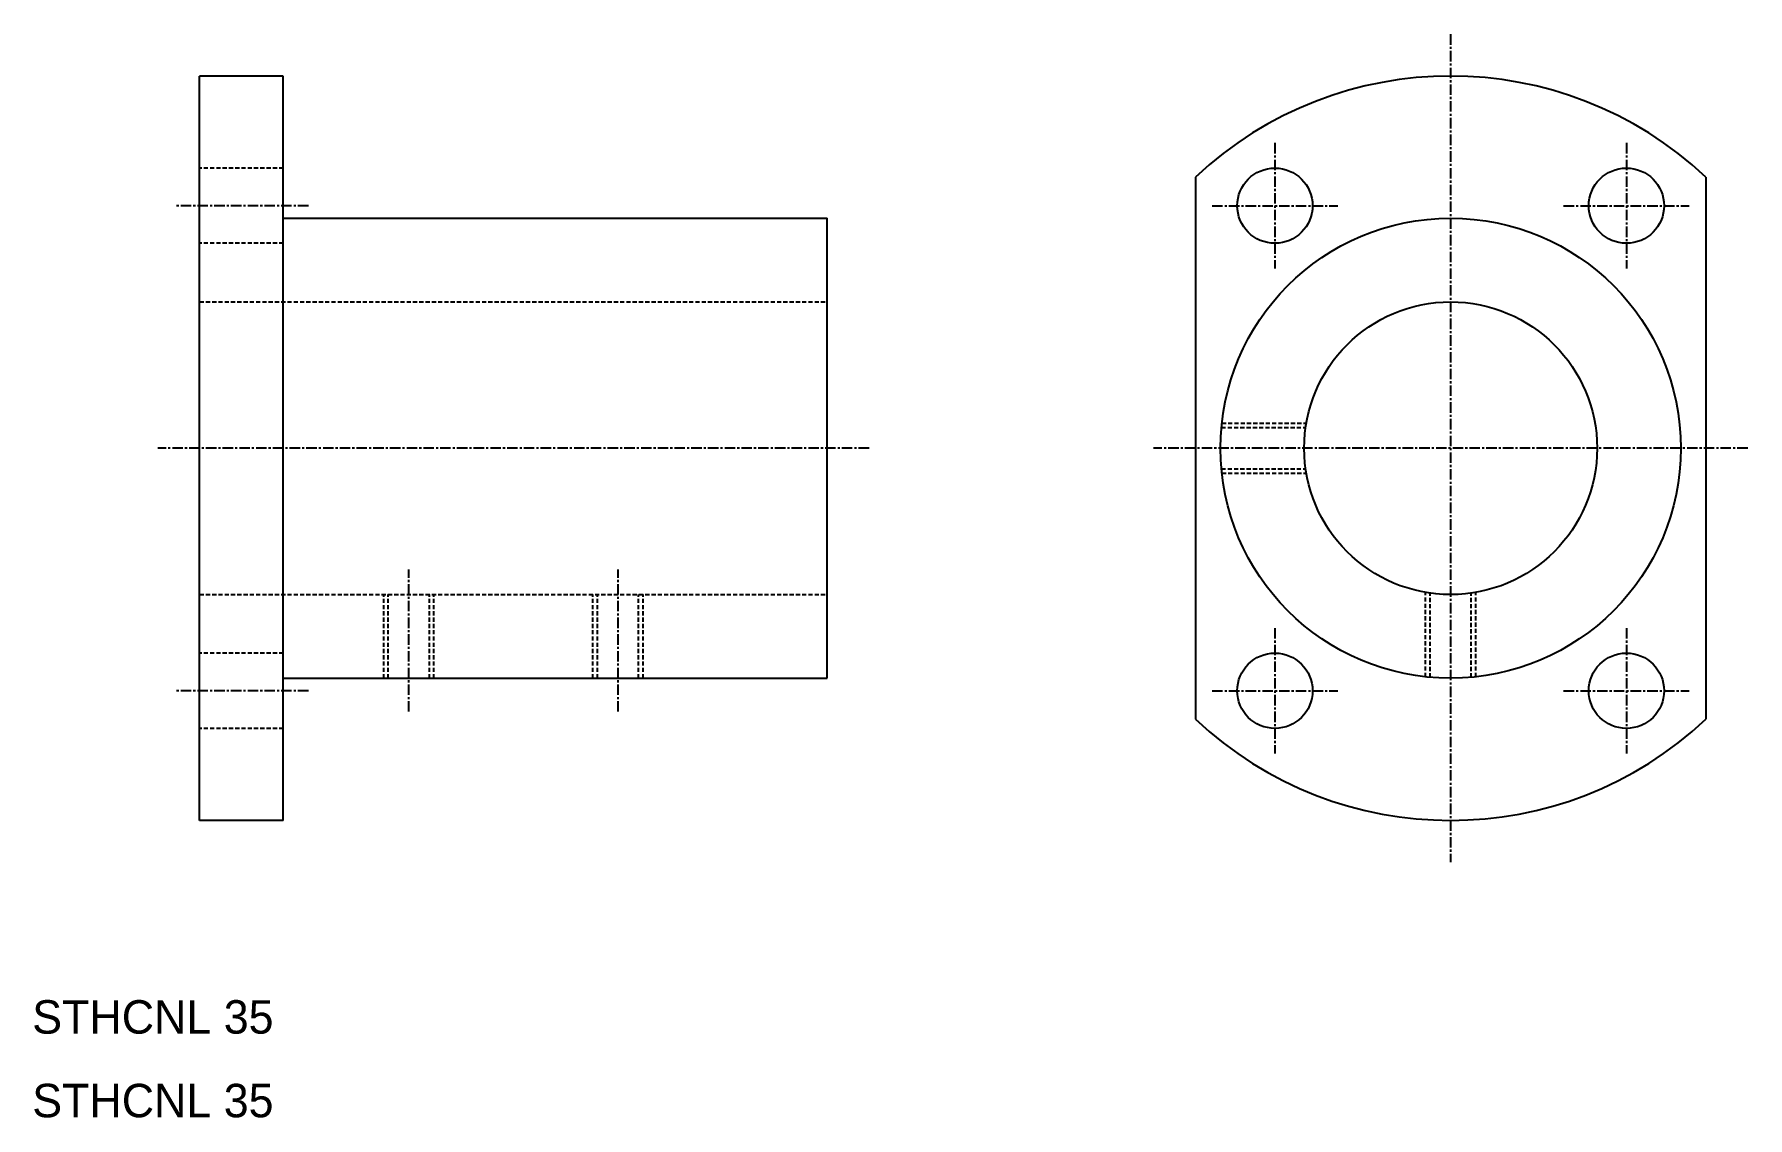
# Model space of a CAD drawing. Extents: x 10 to 215, y 10 to 140.
import ezdxf

# ---------------------------------------------------------------- set-up
doc = ezdxf.new("R2010")
doc.units = 0
doc.linetypes.add('CENTER', pattern=[2, 1.25, -0.25, 0.25, -0.25])
doc.linetypes.add('DASHED', pattern=[0.75, 0.5, -0.25])
doc.layers.get('0').update_dxf_attribs({"linetype": 'CONTINUOUS'})
doc.layers.add('CENTER', color=1, linetype='CENTER')

msp = doc.modelspace()

# ---------------------------------------------------------------- linework, layer by layer
at = {"color": 7, "linetype": 'CONTINUOUS'}
for p, q in [((30, 45.5), (30, 134.5)), ((40, 134.5), (30, 134.5)), ((40, 45.5), (40, 134.5)), ((149, 122.4), (149, 57.6)), ((210, 122.4), (210, 57.6)), ((40, 117.5), (105, 117.5)), ((105, 62.5), (105, 117.5)), ((40, 62.5), (105, 62.5)), ((40, 45.5), (30, 45.5))]:
    msp.add_line(p, q, dxfattribs=at)
at = {"color": 3, "linetype": 'DASHED'}
for p, q in [((40, 123.5), (30, 123.5)), ((40, 114.5), (30, 114.5)), ((30, 107.5), (105, 107.5)), ((152.11, 92.46), (162.17, 92.46)), ((152.16, 93), (162.26, 93)), ((152.11, 87.54), (162.17, 87.54)), ((152.16, 87), (162.26, 87)), ((30, 72.5), (105, 72.5)), ((52, 62.5), (52, 72.5)), ((52.54, 62.5), (52.54, 72.5)), ((57.46, 62.5), (57.46, 72.5)), ((58, 62.5), (58, 72.5)), ((77, 62.5), (77, 72.5)), ((77.54, 62.5), (77.54, 72.5)), ((82.46, 62.5), (82.46, 72.5)), ((83, 62.5), (83, 72.5)), ((176.5, 62.66), (176.5, 72.76)), ((177.04, 62.61), (177.04, 72.67)), ((181.96, 62.61), (181.96, 72.67)), ((182.5, 62.66), (182.5, 72.76)), ((40, 65.5), (30, 65.5)), ((40, 56.5), (30, 56.5))]:
    msp.add_line(p, q, dxfattribs=at)
at = {"color": 7, "linetype": 'CONTINUOUS'}
for centre, radius in [((158.5, 119), 4.5), ((200.5, 119), 4.5), ((179.5, 90), 27.5), ((179.5, 90), 17.5), ((158.5, 61), 4.5), ((200.5, 61), 4.5)]:
    msp.add_circle(centre, radius, dxfattribs=at)
for start, end in [(46.7335, 133.2665), (226.7335, 313.2665)]:
    msp.add_arc((179.5, 90), 44.5, start, end, dxfattribs=at)
at = {"layer": 'CENTER', "color": 1, "linetype": 'CENTER'}
for p, q in [((179.5, 139.5), (179.5, 40.5)), ((158.5, 126.5), (158.5, 111.5)), ((200.5, 126.5), (200.5, 111.5)), ((43, 119), (27, 119)), ((151, 119), (166, 119)), ((193, 119), (208, 119)), ((110, 90), (25, 90)), ((215, 90), (144, 90)), ((55, 58.5), (55, 75.5)), ((80, 58.5), (80, 75.5)), ((158.5, 68.5), (158.5, 53.5)), ((200.5, 68.5), (200.5, 53.5)), ((43, 61), (27, 61)), ((151, 61), (166, 61)), ((193, 61), (208, 61))]:
    msp.add_line(p, q, dxfattribs=at)

# ---------------------------------------------------------------- texts
at = {"color": 7, "linetype": 'CONTINUOUS'}
for p in [(10, 20), (10, 10)]:
    msp.add_text('STHCNL 35', height=4, dxfattribs=at).set_placement(p)

doc.saveas('drawing.dxf')
